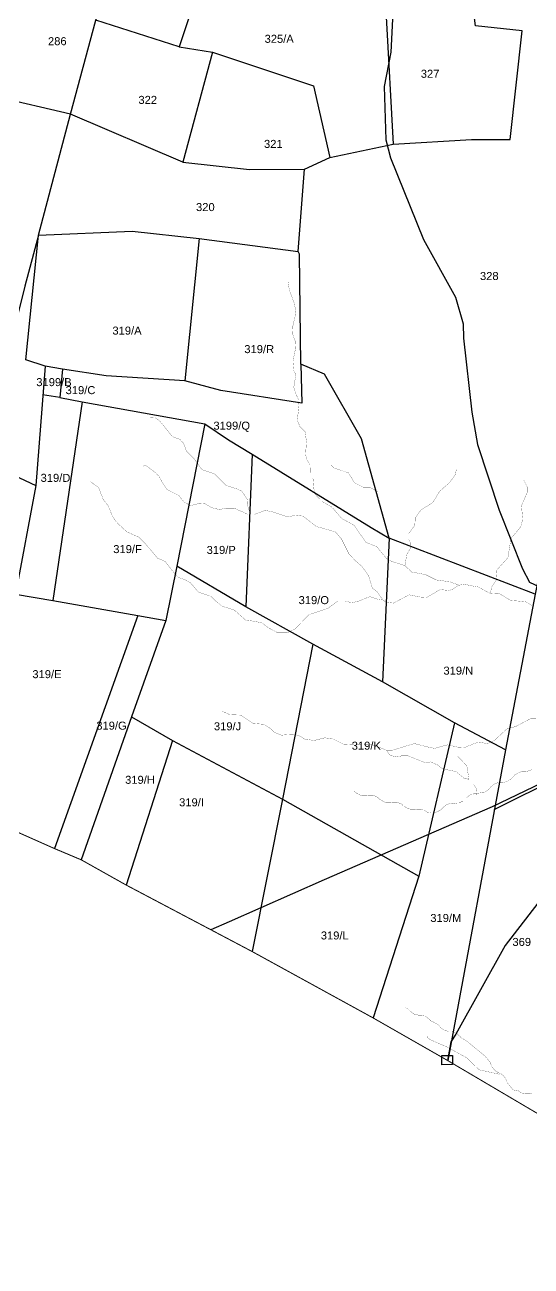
# Model space of a CAD drawing. Header units: inches. Extents: x 617 to 4497, y -923 to 1824.
# Drawn here: x 1594 to 1848, y -302 to 319 of the extents above; entities that cross this region are included whole.
import ezdxf
from ezdxf.enums import TextEntityAlignment as Align

# ---------------------------------------------------------------- set-up
doc = ezdxf.new("R2010")
doc.units = ezdxf.units.IN
doc.header["$LTSCALE"] = 15
doc.header["$MEASUREMENT"] = 0
for name, color, linetype in [('BOUNDARY', 5, 'Continuous'), ('PLOT', 7, 'Continuous'), ('PLOT NO', 7, 'Continuous'), ('ROAD', 50, 'Continuous'), ('STREAM', 130, 'SL')]:
    doc.layers.add(name, color=color, linetype=linetype)
doc.styles.get("Standard").update_dxf_attribs({"font": 'arial.ttf'})
doc.linetypes.add('SL', pattern='A,8e-06,[1,streme line,S=0.066667,R=0,X=0,Y=0],-0.839413', length=0.839421)

msp = doc.modelspace()

# ---------------------------------------------------------------- linework, layer by layer
at = {"layer": 'BOUNDARY', "const_width": 0.5}
msp.add_lwpolyline([(1179.62, 104.38), (1261.98, 62.77), (1297.79, 44.92), (1348.99, 22.77), (1368.17, 14.87), (1404.29, -5.62), (1445.86, -25.76), (1477.58, -37.44), (1531.68, -58.13), (1565.59, -73.51), (1609.16, -92.85), (1622.45, -98.43), (1645.02, -111.09), (1707.93, -144.27), (1768.46, -177.45), (1805.85, -198.81), (1854.99, -227.76), (1894.11, -243.08), (1909.72, -287.99), (1921.98, -316.72)], dxfattribs=at)
at = {"layer": 'PLOT'}
for points in [[(1601.01, 213.74), (1617.16, 274.28), (1629.85, 321.21), (1640.44, 360.25), (1651.78, 401.66), (1660.35, 470.87), (1683.67, 520.99), (1697.61, 582.04)], [(1693.21, 389.68), (1683.7, 344.73), (1671.45, 307.99), (1629.85, 321.21)], [(1640.44, 360.25), (1683.7, 344.73), (1775.1, 322.92), (1778.59, 259.33)], [(1949.42, 315.27), (1929.91, 277.43), (1879.75, 183.52), (1863.16, 101.28), (1849.5, 34.39), (1776.56, 62.37), (1762.66, 112.02), (1744.25, 144.25), (1732.38, 149.28), (1731.63, 204.28), (1731.02, 205.63), (1734.17, 246.82), (1746.91, 252.55), (1778.59, 259.33), (1817.78, 261.68), (1837.14, 261.57), (1843.12, 315.9), (1819.64, 318.45), (1818.45, 328.89), (1820.3, 351.05)], [(1671.45, 307.99), (1688.11, 305.22), (1738.69, 288.44), (1746.91, 252.55)], [(1688.11, 305.22), (1673.25, 250.32), (1706.64, 246.67), (1734.17, 246.82)], [(1673.25, 250.32), (1617.16, 274.28), (1579.71, 283.01), (1583.6, 293.77), (1536.87, 300.51)], [(1601.01, 213.74), (1594.31, 188.29), (1584.72, 149.94), (1572.27, 101.56), (1556.93, 42.5), (1544.44, -6.94), (1531.68, -58.13)], [(1732.38, 149.28), (1732.77, 129.86), (1692.32, 136.09), (1674.37, 140.94), (1634.97, 143.44), (1613.09, 146.86), (1604.4, 148.24), (1594.74, 151.51), (1601.01, 213.74), (1647.92, 215.87), (1681.55, 212.18), (1731.02, 205.63)], [(1681.55, 212.18), (1674.37, 140.94)], [(1604.4, 148.24), (1599.78, 88.74), (1589.56, 34.42), (1565.59, -73.51)], [(1613.09, 146.86), (1611.79, 132.7), (1603.09, 133.96)], [(1622.95, 130.41), (1608.29, 31.17)], [(1611.79, 132.7), (1622.95, 130.41), (1684.3, 119.56), (1696.19, 111.44), (1707.92, 104.25), (1767.5, 67.68), (1776.56, 62.37)], [(1684.3, 119.56), (1670.26, 48.35)], [(1572.27, 101.56), (1599.78, 88.74)], [(1707.92, 104.25), (1704.77, 28.06)], [(1776.56, 62.37), (1773.17, -9.51)], [(1834.71, -43.49), (1809.2, -29.91), (1773.17, -9.51), (1738.34, 9.39), (1704.77, 28.06), (1670.26, 48.35), (1664.83, 21.14)], [(1589.56, 34.42), (1608.29, 31.17), (1650.84, 23.69), (1664.83, 21.14), (1647.54, -26.92), (1668.19, -38.8), (1723.08, -68.15), (1791.43, -106.65), (1768.46, -177.45)], [(1849.5, 34.39), (1834.71, -43.49), (1805.85, -198.81)], [(1650.84, 23.69), (1609.16, -92.85)], [(1738.34, 9.39), (1723.08, -68.15), (1707.93, -144.27)], [(1647.54, -26.92), (1622.45, -98.43)], [(1809.2, -29.91), (1791.43, -106.65)], [(1668.19, -38.8), (1645.02, -111.09)], [(1829.13, -73.26), (1862.27, -56.84), (1925.34, -63.95), (1974.23, -109.46), (2049.54, -134.3), (2106.85, -164.21)], [(1802.91, -196.19), (1808.25, -196.24), (1808.28, -200.83), (1802.91, -200.88), (1802.91, -196.19), (1802.91, -196.19)]]:
    msp.add_lwpolyline(points, dxfattribs=at)
at = {"layer": 'ROAD'}
for points in [[(1850.71, 440.5), (1848.84, 438.09), (1831.42, 423.63), (1785.79, 383.69), (1767.67, 368.01), (1770.27, 357.6), (1778.36, 325.05), (1777.4, 305.19), (1773.97, 288.08), (1774.93, 261.4), (1777.12, 252.5), (1793.71, 211.65), (1809.76, 182.83), (1813.6, 169.54), (1813.73, 162.29), (1817.85, 125.36), (1820.72, 109.2), (1831.56, 76.28), (1843.22, 47.04), (1846.65, 40.33), (1881.87, 24.03), (1915.37, 8.09), (1921.97, 0.75), (1926.44, -3.05)], [(1915.2, 326.07), (1929.73, 293.11), (1935.98, 277.43), (1945.6, 238.73), (1963.17, 181.15), (1972.29, 143.97), (1974.14, 133.68), (1972.62, 82.83), (1972.29, 69.68), (1972.45, 58.13), (1968.57, 47.67), (1933.64, 5.34), (1907.79, -24.93), (1885.51, -44.32), (1884.33, -57.01), (1879.44, -71.52), (1862.71, -104.8), (1834.5, -141.28), (1809.84, -185.67), (1807.34, -189.39), (1805.66, -198.74)], [(1687.51, -133.32), (1696.61, -129.29), (1744.13, -108.3), (1828.3, -71.78), (1885.51, -44.28)]]:
    msp.add_lwpolyline(points, dxfattribs=at)
at = {"layer": 'STREAM', "color": 4, "lineweight": 0, "const_width": 0.1}
for points in [[(1848.17, 28.55), (1844.89, 30.51), (1840.52, 30.95), (1837.46, 31.17), (1831.12, 34.89), (1827.18, 34.67), (1823.9, 36.42), (1821.06, 37.95), (1818.44, 38.38), (1814.29, 39.26), (1811.44, 38.82), (1806.85, 40.57), (1800.08, 41.44), (1794.83, 44.07), (1791.55, 44.72), (1787.83, 45.38), (1784.34, 48.66), (1778, 50.63), (1775.15, 52.16), (1770.34, 58.06), (1764.88, 60.25), (1758.98, 68.77), (1752.64, 72.27), (1748.05, 77.73), (1742.8, 80.79), (1739.96, 83.64), (1738.86, 86.92), (1738.43, 92.16), (1737.11, 93.47), (1736.9, 98.94), (1735.15, 102), (1734.71, 104.19), (1735.15, 110.53), (1734.49, 115.55), (1731.87, 118.18), (1730.56, 121.24), (1731.43, 128.67), (1731.21, 131.51), (1729.68, 134.79), (1728.81, 137.85), (1729.9, 144.19), (1728.81, 145.94), (1728.37, 150.75), (1729.68, 157.09), (1729.46, 161.03), (1728.15, 164.52), (1728.37, 168.46), (1729.9, 175.24), (1729.03, 179.83), (1726.62, 186.17), (1725.97, 190.32)], [(1706.73, 74.24), (1706.73, 75.33), (1705.42, 79.7), (1705.63, 81.67), (1702.79, 85.82), (1699.95, 87.13), (1694.92, 88.66), (1689.02, 94.57), (1682.9, 96.54), (1679.18, 101.78), (1675.03, 105.94), (1673.72, 109.65), (1671.97, 111.62), (1668.03, 113.15), (1661.69, 121.02), (1659.29, 122.55), (1656.01, 122.77)], [(1811.44, 38.82), (1807.95, 36.63), (1806.42, 36.2), (1802.04, 36.63), (1795.27, 32.7), (1791.99, 32.92), (1786.52, 34.01), (1778.65, 29.86), (1774.94, 30.3), (1773.4, 31.39), (1770.56, 35.54), (1768.16, 37.29), (1766.19, 43.63), (1762.91, 48.22), (1759.63, 51.06), (1756.35, 54.56), (1752.64, 61.99), (1749.58, 65.49), (1743.45, 67.24), (1740.18, 68.12), (1733.4, 73.36), (1729.24, 73.8), (1725.97, 72.92), (1718.1, 75.55), (1714.38, 76.2), (1709.13, 74.24), (1705.85, 74.24), (1699.08, 77.3), (1694.7, 77.3), (1691.64, 76.64), (1687.93, 77.52), (1684.43, 79.48), (1681.37, 79.7), (1677.21, 78.61), (1673.94, 80.36), (1671.31, 83.64), (1667.38, 85.6), (1665.41, 86.7), (1662.79, 90.63), (1661.47, 93.04), (1659.73, 95), (1654.48, 98.94), (1653.39, 98.28)], [(1771, 85.39), (1766.85, 87.79), (1763.57, 87.79), (1759.19, 89.98), (1756.13, 95), (1751.54, 96.54), (1748.92, 97.41), (1747.39, 98.94)], [(1784.34, 48.44), (1784.77, 50.41), (1785.21, 53.91), (1787.18, 57.4), (1787.4, 59.81), (1786.3, 61.56), (1786.3, 64.62), (1789.36, 68.77), (1789.58, 72.49), (1792.42, 76.42), (1798.33, 80.14), (1801.82, 85.82), (1806.63, 89.98), (1809.69, 94.13), (1810.13, 96.75)], [(1773.4, 31.39), (1770.78, 31.83), (1766.85, 33.14), (1760.94, 30.73), (1757.66, 30.08), (1754.39, 30.95), (1750.89, 30.95), (1745.86, 27.23), (1736.46, 24.17), (1729.46, 16.96), (1725.31, 14.99), (1720.94, 14.99), (1715.91, 17.62), (1712.85, 20.02), (1708.26, 20.89), (1704.76, 21.33), (1699.08, 26.36), (1692.95, 28.33), (1689.68, 30.95), (1687.27, 33.36), (1681.15, 35.32), (1677.21, 39.91), (1674.59, 41.44), (1671.09, 42.76), (1668.03, 46.04), (1664.54, 50.63), (1660.6, 52.38), (1654.92, 59.15), (1651.2, 62.87), (1645.3, 65.49), (1640.05, 70.3), (1638.08, 73.36), (1635.9, 78.61), (1633.49, 81.67), (1631.09, 87.79), (1626.93, 90.63)], [(1827.18, 34.89), (1827.84, 37.95), (1830.03, 41.23), (1830.46, 46.47), (1835.93, 52.59), (1837.46, 62.21), (1842.27, 67.9), (1843.36, 71.61), (1842.71, 78.61), (1845.55, 85.17), (1845.55, 88.01), (1843.8, 91.51)], [(1852.98, -27.64), (1847.3, -27.86), (1839.86, -31.79), (1835.27, -33.1), (1829.15, -38.79), (1825.87, -40.32), (1820.84, -39.66), (1814.29, -42.28), (1810.57, -42.07), (1805.76, -40.97), (1799.2, -42.72), (1795.92, -42.07), (1789.14, -40.32), (1781.93, -42.5), (1777.78, -43.81), (1775.59, -43.81), (1767.06, -40.54), (1757.66, -40.97), (1753.95, -40.75), (1748.26, -37.91), (1744.33, -37.48), (1739.08, -38.79), (1734.27, -38.13), (1731.87, -36.6), (1729.24, -35.73), (1724.87, -35.94), (1722.69, -36.16), (1718.97, -34.63), (1717.22, -32.88), (1713.72, -30.7), (1708.48, -30.26), (1703.89, -27.2), (1702.14, -26.11), (1696.89, -25.89), (1695.8, -25.45), (1692.95, -24.14)], [(1810.79, -42.07), (1810.79, -46.66), (1815.38, -51.47), (1816.47, -58.46), (1818.88, -60.87), (1820.41, -63.27), (1820.19, -66.11)], [(1816.47, -58.24), (1813.85, -57.59), (1809.91, -54.31), (1805.54, -53.43), (1802.7, -52.56), (1800.73, -51.03), (1797.23, -49.5), (1794.61, -49.94), (1785.87, -46.44), (1782.59, -46.44), (1781.49, -47.09), (1777.56, -46.44), (1776.68, -45.78), (1775.15, -43.6)], [(1758.76, -64.36), (1759.63, -64.58), (1760.07, -65.02), (1760.94, -65.46), (1761.16, -65.68), (1761.6, -65.89), (1762.91, -66.33), (1763.35, -66.33), (1763.57, -66.33), (1764.66, -66.33), (1764.88, -66.33), (1765.32, -66.33), (1766.19, -66.11), (1767.28, -66.11), (1767.5, -66.11), (1768.16, -66.11), (1769.47, -66.55), (1769.69, -66.77), (1769.91, -66.77), (1771, -67.43), (1771.22, -67.64), (1771.44, -67.64), (1771.66, -68.08), (1772.09, -68.3), (1772.97, -68.96), (1773.19, -68.96), (1773.84, -69.39), (1774.94, -69.83), (1775.37, -69.83), (1775.59, -69.83), (1776.68, -69.83), (1777.12, -69.83), (1777.34, -69.83), (1778.21, -69.61), (1779.31, -69.61), (1779.53, -69.61), (1780.18, -69.61), (1781.49, -70.05), (1781.71, -70.27), (1782.15, -70.27), (1783.02, -70.7), (1783.24, -71.14), (1783.46, -71.14), (1783.68, -71.36), (1784.12, -71.8), (1784.99, -72.23), (1785.21, -72.45), (1785.87, -72.89), (1787.18, -73.11), (1787.4, -73.11), (1787.83, -73.33), (1788.71, -73.33), (1789.14, -73.33), (1789.36, -73.33), (1790.46, -73.11), (1791.33, -73.11), (1791.55, -73.11), (1792.42, -73.11), (1793.52, -73.55), (1793.95, -73.55), (1794.17, -73.77), (1795.05, -74.2), (1795.27, -74.42), (1795.48, -74.64), (1795.92, -74.86), (1796.8, -75.08), (1797.45, -74.86), (1797.89, -74.86), (1798.98, -74.86), (1799.2, -74.86), (1799.86, -74.64), (1801.17, -74.2), (1801.39, -73.98), (1801.61, -73.98), (1802.48, -73.33), (1802.7, -72.89), (1802.92, -72.89), (1803.57, -72.23), (1804.45, -71.58), (1804.67, -71.36), (1805.1, -70.92), (1806.42, -70.49), (1806.63, -70.49), (1807.07, -70.27), (1807.95, -70.05), (1808.38, -70.27), (1808.6, -70.05), (1809.04, -70.27), (1809.48, -70.27), (1810.57, -70.05), (1810.79, -70.05), (1811.44, -70.05), (1812.76, -69.39), (1812.97, -69.17), (1813.41, -69.17), (1814.07, -68.52), (1814.29, -68.3), (1814.5, -68.08), (1815.16, -67.43), (1816.03, -66.77), (1816.25, -66.55), (1816.69, -66.11), (1818, -65.68), (1818.44, -65.68), (1818.66, -65.46), (1819.75, -65.46), (1819.97, -65.46), (1820.19, -65.46), (1820.63, -65.46), (1821.28, -65.24), (1821.5, -65.02), (1821.94, -65.02), (1823.03, -64.8), (1823.25, -64.8), (1823.9, -64.8), (1825.22, -64.15), (1825.43, -63.93), (1825.65, -63.71), (1826.53, -63.05), (1826.75, -62.83), (1826.97, -62.62), (1827.4, -61.96), (1828.28, -61.3), (1828.5, -61.09), (1828.93, -60.65), (1830.24, -60.21), (1830.46, -59.99), (1830.9, -59.99), (1831.77, -59.77), (1832.21, -59.77), (1832.43, -59.77), (1832.87, -59.77), (1833.3, -59.77), (1834.4, -59.56), (1834.62, -59.56), (1835.27, -59.34), (1836.58, -58.68), (1836.8, -58.46), (1837.02, -58.46), (1837.9, -57.81), (1838.11, -57.37), (1838.33, -57.37), (1838.77, -56.49), (1839.64, -55.84), (1839.86, -55.84), (1840.3, -55.4), (1841.61, -54.75), (1841.83, -54.75), (1842.27, -54.53), (1843.14, -54.31), (1843.58, -54.31), (1843.8, -54.31), (1844.24, -54.31), (1844.67, -54.31), (1845.77, -54.09), (1845.98, -54.09), (1846.64, -53.87), (1847.95, -53.43)], [(1831.56, -205.59), (1821.5, -203.4), (1815.16, -197.28), (1805.1, -191.82), (1797.02, -188.32), (1795.92, -187.44), (1795.7, -186.57)]]:
    msp.add_lwpolyline(points, dxfattribs=at)
at = {"layer": 'STREAM', "color": 4, "lineweight": 0, "const_width": 0.1, "elevation": 0.1}
msp.add_lwpolyline([(1784.77, -172.36), (1786.08, -173.02), (1786.3, -173.45), (1786.52, -173.67), (1786.74, -173.89), (1787.61, -174.55), (1787.83, -174.76), (1788.05, -174.98), (1789.14, -175.64), (1789.8, -175.64), (1790.24, -175.86), (1791.11, -176.08), (1791.99, -176.08), (1792.42, -176.08), (1792.64, -176.08), (1793.74, -176.29), (1793.95, -176.51), (1794.39, -176.51), (1795.48, -177.17), (1795.92, -177.61), (1796.14, -177.83), (1797.02, -178.48), (1797.23, -178.92), (1798.76, -179.57), (1801.39, -181.1), (1801.61, -181.32), (1801.61, -181.54), (1801.82, -181.98), (1802.7, -182.63), (1802.92, -182.85), (1803.14, -183.07), (1804.45, -183.73), (1805.1, -183.73), (1805.32, -183.95), (1806.2, -184.16), (1807.07, -184.16), (1807.51, -184.16), (1807.73, -184.16), (1808.82, -184.38), (1809.04, -184.6), (1809.48, -184.82), (1810.57, -185.48), (1811.01, -185.91), (1811.22, -186.13), (1812.1, -186.79), (1812.32, -187.23), (1814.94, -188.76), (1824.34, -196.41), (1827.4, -200.12), (1827.4, -200.56), (1827.62, -200.78), (1827.62, -201.22), (1828.06, -202.09), (1828.28, -202.31), (1828.5, -202.53), (1829.37, -203.62), (1829.81, -204.06), (1830.03, -204.06), (1830.9, -204.71), (1831.77, -205.15), (1831.99, -205.15), (1832.43, -205.37), (1833.3, -206.03), (1833.52, -206.24), (1833.74, -206.46), (1834.62, -207.56), (1834.84, -207.99), (1835.05, -208.21), (1835.49, -209.31), (1835.49, -209.74), (1838.55, -213.46), (1841.18, -213.9), (1841.61, -214.33), (1841.83, -214.33), (1842.05, -214.55), (1842.92, -214.99), (1843.36, -215.21), (1843.58, -215.21), (1844.89, -215.43), (1845.55, -215.43), (1845.77, -215.43), (1846.86, -215.43), (1847.73, -215.21)], dxfattribs=at)

# ---------------------------------------------------------------- texts
at = {"layer": 'PLOT NO'}
for s, p in [('286', (1610.5, 310.74)), ('325/A', (1721.49, 311.94)), ('327', (1797, 294.46)), ('322', (1655.74, 281.41)), ('321', (1718.57, 259.41)), ('320', (1684.56, 227.83)), ('328', (1826.61, 193.36)), ('319/A', (1645.37, 166.09)), ('319/R', (1711.52, 156.83)), ('3199/B', (1608.84, 140.33)), ('319/C', (1622.1, 136.33)), ('3199/Q', (1697.76, 118.57)), ('319/D', (1609.58, 92.49)), ('319/F', (1645.62, 56.87)), ('319/P', (1692.5, 56.45)), ('319/O', (1738.82, 31.37)), ('319/E', (1605.33, -5.64)), ('319/N', (1811.13, -3.88)), ('319/G', (1637.61, -31.39)), ('319/J', (1695.67, -31.7)), ('319/K', (1765.08, -41.4)), ('319/H', (1651.88, -58.45)), ('319/I', (1677.65, -69.7)), ('319/M', (1804.86, -127.5)), ('319/L', (1749.31, -136.25)), ('369', (1842.85, -139.49))]:
    msp.add_text(s, height=4, dxfattribs=at).set_placement(p, align=Align.MIDDLE_CENTER)

doc.saveas('drawing.dxf')
